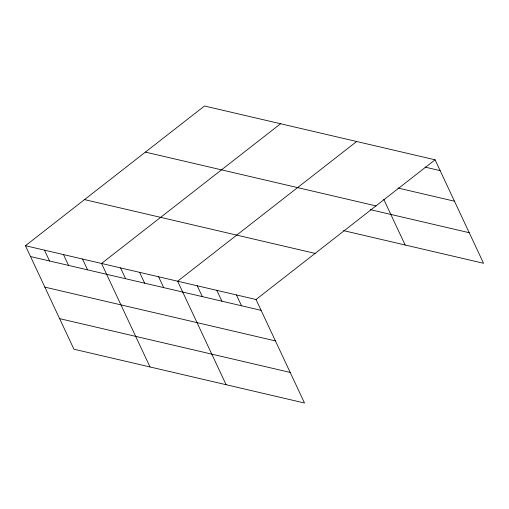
<?xml version="1.0" encoding="UTF-8"?>
<svg xmlns="http://www.w3.org/2000/svg" width="509" height="509" viewBox="0 0 509 509"><rect width="100%" height="100%" fill="white"/><g stroke="black" fill="none" stroke-linecap="round" stroke-linejoin="round"><path stroke-width="0.76" d="M25.45 245.713L256.027 299.502L304.509 403.001L73.932 349.206L25.45 245.713L204.491 105.999L435.068 159.794L483.55 263.287L343.518 230.622M280.58 123.751L101.539 263.465L150.021 366.957M356.669 141.502L177.635 281.216L226.111 384.709M256.027 299.502L435.068 159.794M425.066 167.111L440.145 170.63M397.93 188.018L454.467 201.208M145.409 152.102L375.986 205.897M370.285 209.632L469.228 232.708M84.532 199.604L315.109 253.399M30.527 256.542L261.104 310.337M44.849 287.127L275.426 340.915M59.61 318.628L290.187 372.423M383.786 199.388L405.151 245.001M236.43 294.927L241.508 305.763M216.828 290.359L221.905 301.194M197.231 285.784L202.308 296.62M158.611 276.775L163.682 287.61M139.587 272.34L144.664 283.176M120.563 267.899L125.64 278.735M82.515 259.024L87.593 269.859M63.498 254.589L68.569 265.418M44.474 250.148L49.551 260.983"/></g></svg>
